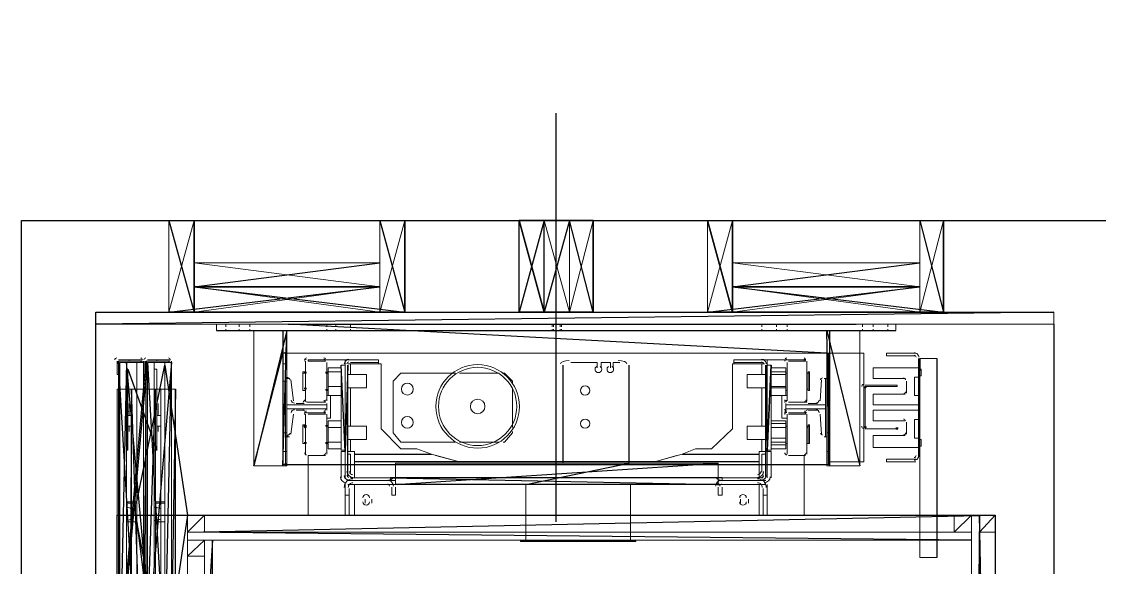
# Model space of a CAD drawing. Header units: millimetres. Extents: x 58 to 2247, y 57 to 1671.
# Drawn here: x 877 to 942, y 765.6 to 798.5 of the extents above; entities that cross this region are included whole.
import ezdxf

# ---------------------------------------------------------------- set-up
doc = ezdxf.new("R2010")
doc.units = ezdxf.units.MM
doc.header["$LTSCALE"] = 0.5
for name, color, linetype in [('main floor exterior line', 2, 'CONTINUOUS'), ('main floor interior line', 6, 'CONTINUOUS'), ('PDF_Geometry', 7, 'Continuous'), ('PDF_Solid Fills', 7, 'Continuous')]:
    doc.layers.add(name, color=color, linetype=linetype)

msp = doc.modelspace()

# ---------------------------------------------------------------- hatches: boundary and pattern name
at = {"layer": 'PDF_Solid Fills', "transparency": 33554559}
for points in [[(892.941, 778.609), (892.861, 778.609), (892.861, 778.529), (892.941, 778.449), (893.021, 778.529), (893.021, 778.609)], [(894.141, 777.409), (894.061, 777.409), (894.061, 777.329), (894.141, 777.249), (894.221, 777.329), (894.221, 777.409)], [(894.141, 777.409), (894.061, 777.409), (894.061, 777.329), (894.141, 777.249), (894.221, 777.329), (894.221, 777.409)], [(895.421, 777.409), (895.341, 777.409), (895.341, 777.329), (895.421, 777.249), (895.501, 777.329), (895.501, 777.409)], [(893.021, 777.089), (892.941, 777.089), (892.941, 777.009), (893.021, 776.929), (893.101, 777.009), (893.101, 777.089)], [(894.141, 776.449), (894.061, 776.449), (894.061, 776.369), (894.141, 776.289), (894.221, 776.369), (894.221, 776.449)], [(895.421, 776.369), (895.341, 776.369), (895.341, 776.289), (895.421, 776.209), (895.501, 776.289), (895.501, 776.369)], [(927.901, 776.529), (927.821, 776.529), (927.821, 776.449), (927.901, 776.369), (927.981, 776.449), (927.981, 776.529)], [(894.141, 774.209), (894.061, 774.209), (894.061, 774.129), (894.141, 774.049), (894.221, 774.129), (894.221, 774.209)], [(895.421, 774.209), (895.341, 774.209), (895.341, 774.129), (895.421, 774.049), (895.501, 774.129), (895.501, 774.209)], [(893.021, 773.569), (892.941, 773.569), (892.941, 773.489), (893.021, 773.409), (893.101, 773.489), (893.101, 773.569)], [(894.141, 774.129), (894.061, 774.129), (894.061, 774.049), (894.141, 773.969), (894.221, 774.049), (894.221, 774.129)], [(927.901, 774.129), (927.821, 774.129), (927.821, 774.049), (927.901, 773.969), (927.981, 774.049), (927.981, 774.129)], [(929.821, 774.049), (929.741, 774.049), (929.741, 773.969), (929.821, 773.889), (929.901, 773.969), (929.901, 774.049)], [(894.141, 773.169), (894.061, 773.169), (894.061, 773.089), (894.141, 773.009), (894.221, 773.089), (894.221, 773.169)], [(895.421, 773.169), (895.341, 773.169), (895.341, 773.089), (895.421, 773.009), (895.501, 773.089), (895.501, 773.169)], [(892.941, 771.889), (892.861, 771.889), (892.861, 771.809), (892.941, 771.729), (893.021, 771.809), (893.021, 771.889)], [(919.021, 770.689), (918.941, 770.689), (918.941, 770.609), (919.021, 770.529), (919.101, 770.609), (919.101, 770.689)]]:
    msp.add_hatch(color=256, dxfattribs=at).paths.add_polyline_path(points)

# ---------------------------------------------------------------- linework, layer by layer
at = {"layer": 'main floor exterior line'}
for points in [[(925.581, 778.529), (893.101, 780.289), (927.341, 780.289)], [(888.781, 779.889), (929.741, 779.889)], [(892.941, 771.809), (925.581, 771.809)], [(921.501, 771.969), (897.101, 771.969)], [(919.261, 771.009), (899.261, 771.009), (919.021, 770.609)], [(881.501, 721.65), (881.501, 761.409), (882.781, 721.73), (882.781, 768.769)], [(934.301, 767.249), (887.021, 767.729), (935.741, 768.769), (935.741, 721.73), (934.781, 768.769), (934.301, 721.73)]]:
    msp.add_lwpolyline(points, dxfattribs=at)
at = {"layer": 'main floor interior line'}
for points in [[(909.261, 768.369), (909.261, 793.009)], [(877.021, 709.01), (877.021, 786.529), (1026.06, 786.529)], [(885.901, 786.529), (887.421, 781.009), (887.421, 786.529), (887.421, 781.009)], [(898.621, 786.529), (900.141, 781.009), (900.141, 786.529), (900.141, 781.009)], [(911.501, 781.009), (911.501, 786.529), (911.501, 781.009), (910.061, 786.529), (908.541, 781.009), (908.541, 786.529), (907.021, 781.009), (907.021, 786.529), (908.541, 781.009), (907.021, 786.529)], [(911.501, 786.529), (907.021, 786.529)], [(918.381, 786.529), (919.901, 781.009), (919.901, 786.529), (919.901, 781.009), (918.381, 786.529)], [(931.181, 786.529), (932.621, 781.009), (932.621, 786.529), (932.621, 781.009)], [(887.421, 782.529), (900.141, 781.009), (885.901, 781.009), (898.621, 782.529), (887.421, 782.529), (898.621, 782.529), (887.421, 782.529), (898.621, 783.969)], [(919.901, 782.529), (932.621, 781.009), (918.381, 781.009), (931.181, 782.529), (919.901, 782.529), (931.181, 782.529), (919.901, 782.529), (931.181, 783.969)], [(939.261, 780.289), (939.261, 718.29), (881.501, 718.29), (881.501, 781.009), (939.261, 781.009), (881.501, 780.289)], [(911.501, 781.009), (907.021, 781.009)], [(892.781, 779.889), (892.781, 771.729), (893.021, 779.889), (891.021, 771.729), (892.781, 778.529)], [(925.741, 779.889), (925.741, 771.729), (925.581, 779.889), (927.581, 771.729)], [(883.981, 759.489), (882.861, 778.049), (882.861, 759.569), (884.541, 778.049), (884.381, 759.489)], [(925.741, 771.809), (925.741, 778.529), (925.661, 771.969)], [(931.181, 772.289), (931.181, 778.209), (931.101, 772.289)], [(932.221, 778.209), (932.221, 766.209)], [(885.021, 759.569), (883.341, 777.969), (882.941, 759.569), (884.621, 777.969), (885.661, 759.489), (886.061, 777.969), (884.541, 760.049)], [(883.421, 772.689), (883.421, 777.569), (885.181, 772.689)], [(883.981, 769.569), (885.661, 777.809), (887.021, 768.769), (885.661, 759.569), (883.981, 768.369), (885.021, 759.969)], [(896.701, 771.089), (896.701, 777.809), (896.541, 772.609), (896.301, 777.809)], [(907.421, 770.609), (913.661, 771.889), (913.661, 777.809)], [(909.661, 777.809), (909.661, 771.889)], [(921.901, 771.089), (921.901, 777.809), (921.981, 772.609), (922.221, 777.809), (921.981, 772.689)], [(886.301, 723.25), (886.301, 776.369), (885.421, 723.25), (883.661, 776.369), (883.341, 723.25), (885.101, 776.369)], [(897.101, 772.449), (901.741, 772.449)], [(916.861, 772.449), (921.501, 772.449)], [(919.021, 770.609), (899.581, 770.609), (919.021, 771.889)], [(934.301, 723.25), (882.781, 722.77), (935.741, 721.73), (882.781, 721.73), (882.781, 768.769), (935.741, 768.769)], [(888.541, 759.249), (888.541, 767.249), (888.061, 759.729)], [(907.101, 767.249), (914.061, 767.249)]]:
    msp.add_lwpolyline(points, dxfattribs=at)
at = {"layer": 'PDF_Geometry', "lineweight": 20}
for points in [[(877.021, 709.01), (877.021, 786.529), (1026.06, 786.529), (1026.06, 798.529), (1054.54, 798.529)], [(939.261, 780.289), (939.261, 718.29), (881.501, 718.29), (881.501, 781.009), (939.261, 781.009)]]:
    msp.add_lwpolyline(points, dxfattribs=at)
at = {"layer": 'PDF_Geometry', "lineweight": 18}
for points in [[(909.261, 768.369), (909.261, 793.009)], [(887.421, 786.529), (885.901, 786.529)], [(900.141, 786.529), (898.621, 786.529)], [(911.501, 786.529), (907.021, 786.529)], [(910.061, 786.529), (911.501, 781.009), (911.501, 786.529), (910.061, 781.009)], [(932.621, 781.009), (918.381, 781.009), (918.381, 786.529), (919.901, 786.529)], [(932.621, 786.529), (931.181, 786.529)], [(887.421, 782.529), (898.621, 783.969), (887.421, 783.969), (898.621, 782.529), (898.621, 783.969)], [(919.901, 782.529), (931.181, 783.969), (919.901, 783.969), (931.181, 782.529), (931.181, 783.969)], [(898.621, 781.009), (887.421, 782.529), (898.621, 782.529), (887.421, 781.009), (887.421, 782.529), (887.421, 781.009)], [(931.181, 781.009), (919.901, 782.529), (931.181, 782.529), (919.901, 781.009), (919.901, 782.529), (919.901, 781.009)], [(881.501, 781.009), (881.501, 780.289), (939.261, 780.289), (939.261, 781.009)], [(900.141, 781.009), (885.901, 781.009)], [(911.501, 781.009), (907.021, 781.009)], [(889.341, 780.289), (889.341, 780.129)], [(890.141, 780.289), (890.141, 780.129)], [(890.781, 780.129), (890.781, 780.289)], [(893.101, 780.289), (927.341, 780.289)], [(895.421, 780.289), (895.421, 780.129)], [(895.981, 780.129), (895.981, 780.289)], [(896.861, 780.129), (896.861, 780.289)], [(909.021, 780.289), (909.021, 780.129)], [(909.101, 780.289), (909.101, 780.129)], [(909.501, 780.289), (909.501, 780.129)], [(909.581, 780.129), (909.581, 780.289)], [(921.661, 780.289), (921.661, 780.129)], [(922.541, 780.289), (922.541, 780.129)], [(923.181, 780.129), (923.181, 780.289)], [(927.741, 780.289), (927.741, 780.129)], [(928.381, 780.129), (928.381, 780.289)], [(929.261, 780.129), (929.261, 780.289)], [(889.341, 779.969), (889.341, 779.889)], [(890.141, 779.969), (890.141, 779.889)], [(890.781, 779.889), (890.781, 779.969)], [(891.021, 779.889), (891.021, 771.729), (892.701, 771.729), (892.781, 771.729)], [(892.781, 779.889), (892.781, 771.729), (893.021, 771.729), (893.021, 779.889)], [(895.421, 779.969), (895.421, 779.889)], [(895.981, 779.889), (895.981, 779.969)], [(896.861, 779.889), (896.861, 779.969)], [(909.021, 779.969), (909.021, 779.889)], [(909.101, 779.969), (909.101, 779.889)], [(909.501, 779.969), (909.501, 779.889)], [(909.581, 779.889), (909.581, 779.969)], [(921.661, 779.969), (921.661, 779.889)], [(922.541, 779.969), (922.541, 779.889)], [(923.181, 779.889), (923.181, 779.969)], [(925.741, 779.889), (925.741, 771.729), (925.581, 771.729), (925.581, 779.889)], [(927.581, 779.889), (927.581, 771.729), (925.901, 771.729), (925.741, 771.729)], [(927.741, 779.969), (927.741, 779.889)], [(928.381, 779.889), (928.381, 779.969)], [(929.261, 779.889), (929.261, 779.969)], [(925.661, 778.529), (925.581, 778.529), (892.941, 778.529)], [(894.141, 775.649), (894.141, 777.969), (894.141, 778.049)], [(895.341, 778.129), (894.301, 778.129), (896.141, 778.129), (896.541, 778.129)], [(896.541, 772.609), (896.541, 777.809), (896.541, 778.129), (896.701, 778.129), (896.861, 778.129), (898.541, 778.129), (898.541, 777.969), (896.861, 777.969)], [(921.981, 772.609), (921.981, 777.809), (921.981, 778.129), (921.901, 778.129), (921.741, 778.129), (919.981, 778.129), (919.981, 777.969), (921.741, 777.969)], [(921.981, 778.129), (922.381, 778.129), (924.221, 778.129), (924.221, 778.049)], [(924.381, 775.649), (924.381, 777.969), (924.381, 778.049)], [(930.941, 778.529), (929.181, 778.529), (929.181, 778.369), (930.941, 778.369)], [(931.101, 772.289), (931.101, 778.209)], [(931.181, 772.289), (931.181, 778.209)], [(893.021, 777.889), (892.781, 777.889)], [(893.981, 776.289), (893.981, 777.329), (894.141, 777.329), (894.141, 777.409), (893.981, 777.409), (893.981, 777.329), (893.981, 777.249), (893.981, 777.329), (893.981, 777.409)], [(895.421, 777.969), (895.421, 776.209), (895.421, 775.649)], [(895.421, 777.409), (895.421, 777.409)], [(896.301, 777.649), (895.501, 777.649), (895.501, 777.409)], [(896.301, 776.529), (895.501, 776.529), (895.501, 777.409), (896.301, 777.409)], [(896.701, 777.889), (896.861, 777.889), (896.861, 777.249)], [(896.701, 771.089), (896.701, 777.809)], [(901.741, 772.449), (900.861, 772.769), (899.901, 772.769), (898.701, 773.969), (898.701, 777.889), (897.101, 777.889), (896.861, 777.889)], [(898.541, 777.969), (898.541, 777.889)], [(909.661, 777.809), (909.661, 771.889)], [(910.141, 777.969), (911.741, 777.969), (911.741, 777.649)], [(911.981, 777.649), (911.981, 777.969), (912.541, 777.969), (912.541, 777.649)], [(912.701, 777.649), (912.701, 777.969), (913.101, 777.969)], [(913.661, 771.889), (913.661, 777.809)], [(921.661, 777.889), (921.501, 777.889), (919.901, 777.889), (919.901, 773.969), (918.621, 772.769), (917.661, 772.769), (916.861, 772.449)], [(919.981, 777.969), (919.981, 777.889)], [(921.821, 777.889), (921.661, 777.889), (921.661, 777.249)], [(922.221, 777.649), (923.101, 777.649), (923.101, 777.409)], [(922.221, 776.529), (923.101, 776.529), (923.101, 777.409), (922.221, 777.409)], [(923.101, 777.409), (923.101, 777.409)], [(923.181, 777.969), (923.181, 776.209), (923.181, 775.649)], [(924.541, 777.249), (924.541, 776.369), (924.541, 776.289), (924.461, 776.289), (924.461, 776.689), (924.461, 777.329), (924.461, 777.409), (924.541, 777.409), (924.541, 777.329), (924.541, 777.249), (924.541, 777.329), (924.541, 777.409)], [(925.741, 777.889), (925.581, 777.889)], [(931.101, 777.649), (928.381, 777.649), (928.381, 777.009), (930.301, 777.009)], [(931.181, 777.169), (931.261, 777.169), (931.261, 777.569), (931.181, 777.569)], [(892.781, 776.849), (893.021, 776.849)], [(893.021, 775.409), (893.021, 777.009), (893.181, 777.009)], [(893.021, 777.009), (893.021, 773.489), (893.021, 775.169)], [(893.261, 776.929), (893.421, 775.649)], [(893.981, 777.249), (893.981, 776.369), (893.981, 776.289), (894.141, 776.289), (894.141, 776.689), (894.141, 777.329)], [(896.701, 776.449), (897.821, 776.449), (897.821, 776.529), (897.821, 777.169), (897.821, 777.249), (896.701, 777.249)], [(897.821, 776.449), (897.821, 777.249)], [(903.181, 777.329), (899.901, 777.329), (899.421, 776.849), (899.421, 773.729), (899.901, 773.169), (903.181, 773.169)], [(905.821, 777.329), (903.421, 777.329)], [(906.621, 776.689), (906.621, 776.849), (906.141, 777.329), (906.061, 777.329)], [(921.901, 777.249), (920.781, 777.249), (920.781, 777.169), (920.781, 776.529), (920.781, 776.449), (921.901, 776.449)], [(920.781, 777.249), (920.781, 776.449)], [(922.221, 777.249), (923.101, 777.249)], [(923.101, 777.329), (923.181, 777.329)], [(924.461, 777.329), (924.381, 777.329), (924.461, 777.329), (924.541, 777.329), (924.541, 776.289)], [(925.261, 776.929), (925.181, 775.649)], [(925.501, 775.409), (925.501, 777.009), (925.421, 777.009)], [(925.501, 777.009), (925.581, 777.009), (925.581, 773.489), (925.501, 773.489)], [(925.581, 776.849), (925.741, 776.849)], [(930.381, 776.849), (930.381, 776.129)], [(931.101, 775.969), (930.861, 775.969), (930.861, 777.089), (931.101, 777.089)], [(895.421, 776.289), (895.421, 776.289)], [(896.301, 775.969), (895.501, 775.969), (895.501, 776.529)], [(896.861, 776.449), (896.861, 774.129)], [(906.621, 774.049), (906.621, 776.449)], [(921.661, 776.449), (921.661, 774.129)], [(923.101, 776.529), (923.101, 775.969), (922.221, 775.969), (923.101, 775.969)], [(922.221, 776.449), (923.101, 776.449)], [(923.101, 776.289), (923.101, 776.289)], [(923.181, 776.289), (923.101, 776.289)], [(924.461, 776.369), (924.381, 776.369)], [(927.901, 776.529), (929.821, 776.529), (929.821, 776.609), (927.901, 776.609)], [(927.901, 774.049), (927.901, 776.449)], [(893.581, 775.489), (894.061, 775.489)], [(894.301, 775.569), (894.381, 775.569)], [(895.421, 774.609), (895.661, 774.609), (895.661, 775.969), (895.421, 775.969)], [(895.421, 775.489), (895.421, 775.409)], [(923.181, 774.609), (922.861, 774.609), (922.861, 775.969), (923.181, 775.969), (922.861, 775.969), (922.861, 774.689)], [(923.101, 775.489), (923.101, 775.409)], [(924.301, 775.569), (924.221, 775.569)], [(925.021, 775.489), (924.461, 775.489)], [(930.301, 776.049), (928.381, 776.049), (928.381, 775.409), (931.101, 775.409)], [(893.421, 774.849), (893.261, 773.649)], [(894.061, 775.089), (893.581, 775.089)], [(894.141, 772.449), (894.141, 774.769), (894.141, 774.849)], [(894.381, 774.929), (894.301, 774.929)], [(895.421, 775.169), (895.421, 775.089)], [(895.421, 774.849), (895.421, 774.769), (895.421, 772.529), (895.421, 772.449)], [(923.101, 775.169), (923.101, 775.089)], [(923.181, 774.849), (923.181, 774.769), (923.181, 772.529), (923.181, 772.449)], [(923.261, 774.929), (924.381, 774.929)], [(924.381, 772.449), (924.381, 774.769), (924.381, 774.849)], [(924.461, 775.089), (925.021, 775.089)], [(925.181, 774.849), (925.261, 773.649)], [(925.421, 773.489), (925.501, 773.489), (925.501, 775.169)], [(894.141, 774.129), (894.141, 774.209), (893.981, 774.209), (893.981, 774.129), (893.981, 773.089)], [(893.981, 774.209), (893.981, 774.129), (893.981, 774.049), (893.981, 774.129), (894.141, 774.129), (894.141, 773.089), (893.981, 773.089), (893.981, 773.169), (893.981, 774.049)], [(896.301, 774.049), (895.501, 774.049), (895.501, 774.449), (896.301, 774.449)], [(922.221, 774.049), (923.101, 774.049), (923.101, 774.449), (922.221, 774.449)], [(922.221, 774.289), (923.101, 774.289)], [(924.461, 773.089), (924.461, 774.129), (924.461, 774.209), (924.541, 774.209), (924.541, 774.129), (924.541, 773.089)], [(924.541, 774.209), (924.541, 774.129), (924.541, 774.049)], [(930.381, 773.649), (930.381, 774.369)], [(931.101, 774.529), (930.861, 774.529), (930.861, 773.409), (931.101, 773.409)], [(893.021, 773.729), (892.781, 773.729)], [(895.421, 774.129), (895.421, 774.129)], [(896.301, 773.169), (895.501, 773.169), (895.501, 774.049)], [(896.701, 773.329), (897.821, 773.329), (897.821, 773.409), (897.821, 774.049), (897.821, 774.129), (896.701, 774.129)], [(897.821, 773.329), (897.821, 774.129)], [(906.061, 773.169), (906.141, 773.169), (906.621, 773.729), (906.621, 773.809)], [(921.901, 774.129), (920.781, 774.129), (920.781, 774.049), (920.781, 773.409), (920.781, 773.329), (921.901, 773.329)], [(920.781, 774.129), (920.781, 773.329)], [(922.221, 773.169), (923.101, 773.169), (923.101, 774.049)], [(923.101, 774.129), (923.101, 774.129)], [(923.101, 774.129), (923.181, 774.129)], [(924.381, 774.129), (924.461, 774.129), (924.541, 774.129), (924.541, 774.049), (924.541, 773.169), (924.541, 773.089), (924.461, 773.089), (924.381, 773.089)], [(924.381, 774.049), (924.461, 774.049)], [(925.741, 773.729), (925.581, 773.729)], [(929.821, 773.969), (927.901, 773.969), (929.821, 773.969)], [(931.101, 772.849), (928.381, 772.849), (928.381, 773.569), (930.301, 773.569)], [(893.181, 773.489), (893.021, 773.489)], [(895.421, 773.009), (895.421, 773.009)], [(896.301, 772.769), (895.501, 772.769), (895.501, 773.169)], [(896.861, 773.329), (896.861, 772.609), (896.701, 772.609)], [(903.421, 773.169), (905.821, 773.169)], [(921.661, 773.329), (921.661, 772.609), (921.901, 772.609)], [(922.221, 773.409), (923.101, 773.409)], [(922.221, 772.769), (923.101, 772.769), (923.101, 773.169)], [(922.221, 773.009), (923.101, 773.009)], [(923.181, 773.089), (923.101, 773.089)], [(923.101, 773.009), (923.101, 773.009)], [(931.181, 772.929), (931.261, 772.929), (931.261, 773.329), (931.181, 773.329)], [(892.781, 772.609), (893.021, 772.609)], [(894.301, 768.769), (894.301, 772.369), (895.341, 772.369)], [(896.301, 771.009), (896.301, 772.609), (896.541, 772.609), (896.541, 771.009)], [(896.701, 772.449), (896.861, 772.449), (896.861, 771.329)], [(897.101, 772.449), (897.101, 772.609), (896.861, 772.609)], [(897.101, 771.969), (897.101, 772.449), (901.741, 772.449), (903.421, 771.969), (901.981, 772.369)], [(916.541, 772.369), (915.181, 771.969), (916.861, 772.449), (921.501, 772.449), (921.501, 771.969)], [(921.501, 772.449), (921.501, 772.609), (921.661, 772.609)], [(921.901, 772.449), (921.661, 772.449), (921.661, 771.329)], [(922.221, 771.009), (922.221, 772.609), (921.981, 772.609), (921.981, 771.009)], [(924.301, 772.369), (923.261, 772.369)], [(924.221, 772.369), (924.221, 768.769)], [(925.581, 772.609), (925.741, 772.609)], [(892.941, 771.809), (925.581, 771.809), (925.661, 771.809)], [(921.501, 771.009), (921.501, 771.329), (921.501, 771.969), (897.101, 771.969), (897.101, 771.329), (897.101, 771.009)], [(930.941, 771.969), (929.181, 771.969), (929.181, 772.129), (930.941, 772.129)], [(896.701, 770.849), (899.181, 770.849), (899.261, 770.849), (899.261, 771.009), (896.861, 771.009)], [(919.261, 771.009), (899.261, 771.009)], [(919.021, 771.009), (919.021, 770.609), (899.581, 770.609), (899.581, 771.009)], [(921.901, 770.849), (919.341, 770.849), (919.261, 770.849), (919.261, 771.009), (921.741, 771.009)], [(896.781, 769.489), (896.781, 768.769), (896.781, 769.969), (896.781, 770.369), (896.781, 769.969), (896.541, 769.969), (896.541, 770.369), (896.541, 770.609)], [(896.781, 769.249), (896.781, 769.489), (896.781, 769.969), (896.541, 769.969), (896.541, 770.369)], [(896.701, 770.609), (899.181, 770.609)], [(897.101, 770.849), (899.581, 770.849), (899.261, 770.849)], [(897.101, 770.609), (897.101, 770.369), (897.101, 768.769), (897.101, 770.369), (897.101, 770.609), (899.581, 770.609), (899.501, 770.609)], [(899.341, 770.449), (899.341, 769.969), (899.581, 769.969), (899.581, 770.449)], [(913.741, 767.249), (913.741, 770.609), (907.421, 770.609), (907.421, 767.249)], [(919.261, 770.849), (919.021, 770.849), (921.501, 770.849)], [(921.501, 770.609), (921.501, 770.369), (921.501, 768.769), (921.501, 770.369), (921.501, 770.609), (919.021, 770.609)], [(919.261, 770.449), (919.261, 769.969), (919.021, 769.969), (919.021, 770.449)], [(921.901, 770.609), (919.341, 770.609)], [(921.981, 770.609), (921.981, 770.369), (921.981, 769.969), (921.741, 769.969), (921.741, 770.369), (921.741, 769.969), (921.981, 769.969), (921.981, 770.369)], [(897.741, 769.489), (897.741, 769.729)], [(898.141, 769.729), (898.141, 769.489)], [(920.381, 769.489), (920.381, 769.729)], [(920.861, 769.729), (920.861, 769.489)], [(882.781, 723.49), (882.781, 721.73), (882.781, 768.769), (935.741, 768.769), (935.741, 721.73), (882.781, 721.73), (883.741, 722.77), (883.741, 721.73)], [(934.301, 767.729), (887.021, 767.729), (888.061, 768.769), (887.021, 768.769), (887.021, 759.729)], [(888.061, 768.769), (888.061, 767.729)], [(934.301, 767.809), (934.301, 768.769), (933.261, 767.729), (933.261, 768.769)], [(934.301, 768.769), (934.301, 721.73)], [(935.741, 768.769), (934.781, 768.769), (934.781, 721.73), (935.741, 722.77), (934.781, 722.77)], [(935.741, 767.809), (935.741, 768.769), (934.781, 767.729), (935.741, 767.729)], [(888.541, 759.729), (886.381, 759.729), (886.381, 759.249), (888.541, 759.249), (888.541, 767.249)], [(934.301, 767.249), (887.021, 767.249)], [(888.061, 766.289), (887.021, 766.289), (888.061, 767.249), (888.061, 759.729)], [(888.061, 767.249), (887.021, 767.249), (888.061, 767.249)]]:
    msp.add_lwpolyline(points, dxfattribs=at)
for points in [[(885.901, 786.529), (887.421, 781.009), (887.421, 786.529), (885.901, 781.009)], [(898.621, 786.529), (900.141, 781.009), (900.141, 786.529), (898.621, 781.009)], [(908.541, 786.529), (907.021, 781.009), (907.021, 786.529), (908.541, 781.009)], [(910.061, 786.529), (908.541, 781.009), (908.541, 786.529), (910.061, 781.009)], [(918.381, 786.529), (919.901, 781.009), (919.901, 786.529), (918.381, 781.009)], [(931.181, 786.529), (932.621, 781.009), (932.621, 786.529), (931.181, 781.009)], [(888.781, 780.289), (888.781, 779.889), (929.741, 779.889), (929.741, 780.289)], [(892.941, 778.529), (892.781, 778.529), (892.781, 771.809), (892.941, 771.809)], [(925.661, 771.809), (925.741, 771.809), (925.741, 778.529), (925.661, 778.529)], [(927.821, 778.529), (925.661, 778.529), (925.661, 771.969), (927.821, 771.969), (927.821, 774.049), (927.821, 776.449)], [(931.181, 778.209), (932.221, 778.209), (932.221, 766.209), (931.181, 766.209)], [(896.541, 777.809), (896.301, 777.809), (896.301, 772.689), (896.541, 772.689)], [(922.221, 772.689), (922.221, 777.809), (921.981, 777.809), (921.981, 772.689)], [(893.021, 775.169), (895.421, 775.169), (895.421, 775.409), (893.021, 775.409)], [(925.501, 775.169), (923.101, 775.169), (923.101, 775.409), (925.501, 775.409)], [(919.021, 771.089), (919.021, 770.609), (899.581, 770.609), (899.581, 771.089), (899.581, 771.889), (919.021, 771.889)], [(896.541, 769.489), (896.541, 768.769), (896.541, 769.969)], [(921.741, 768.769), (921.741, 769.489), (921.741, 769.969), (921.741, 769.489)], [(921.981, 769.489), (921.981, 768.769), (921.981, 769.969)], [(907.101, 767.169), (907.101, 767.249), (914.061, 767.249), (914.061, 767.169)]]:
    msp.add_lwpolyline(points, close=True, dxfattribs=at)
at = {"layer": 'PDF_Geometry', "color": 253, "lineweight": 5, "true_color": 0xa1a1a1}
for points in [[(882.781, 778.049), (882.781, 777.249), (882.861, 777.249)], [(883.501, 778.129), (882.861, 778.129)], [(882.941, 759.569), (882.941, 777.969), (884.221, 777.969), (884.221, 778.049), (882.861, 778.049), (882.861, 759.569), (883.341, 759.569), (883.341, 777.969)], [(884.381, 778.049), (884.381, 777.969), (884.381, 759.489), (883.981, 759.489), (883.981, 777.969), (884.381, 777.969)], [(884.301, 778.049), (884.301, 778.049)], [(884.461, 778.049), (884.461, 777.249), (884.541, 777.249)], [(884.621, 759.569), (884.621, 777.969), (885.901, 777.969), (885.901, 778.049), (884.541, 778.049), (884.541, 759.569), (885.021, 759.569), (885.021, 777.969)], [(885.181, 778.129), (884.621, 778.129)], [(885.981, 778.049), (885.981, 778.049)], [(883.341, 772.689), (883.421, 772.689), (883.421, 777.569), (883.341, 777.569)], [(883.981, 777.809), (883.981, 769.569), (883.421, 769.569), (883.421, 769.489), (883.981, 769.489), (883.981, 768.369), (883.981, 759.569)], [(885.021, 772.689), (885.181, 772.689), (885.181, 777.569), (885.021, 777.569)], [(885.661, 777.809), (885.661, 769.569), (885.101, 769.569), (885.101, 769.489), (885.661, 769.489), (885.661, 768.369), (885.661, 759.569)], [(883.341, 723.25), (883.341, 776.369)], [(883.661, 723.25), (883.661, 776.369)], [(885.101, 723.25), (885.101, 776.369)], [(885.421, 723.25), (885.421, 776.369)], [(883.421, 775.009), (883.501, 775.009), (883.501, 774.929), (883.501, 775.169), (883.501, 775.489), (883.501, 774.769)], [(883.501, 775.489), (883.501, 775.489)], [(885.181, 775.009), (885.181, 774.929), (885.181, 775.169), (885.181, 775.489)], [(885.181, 775.489), (885.181, 775.489)], [(885.261, 775.489), (885.261, 774.769), (885.341, 774.769)], [(883.501, 775.169), (883.501, 775.169)], [(885.181, 775.169), (885.181, 775.169)], [(883.421, 774.129), (883.501, 774.129), (883.661, 774.129), (883.661, 774.769), (883.501, 774.769), (883.421, 774.769)], [(883.581, 774.769), (883.661, 774.769)], [(883.661, 774.769), (883.661, 774.769)], [(883.661, 774.769), (883.661, 774.769)], [(885.181, 773.809), (885.181, 774.129), (885.341, 774.129), (885.421, 774.129), (885.421, 774.769), (885.341, 774.769), (885.181, 774.769)], [(885.181, 774.769), (885.181, 774.769)], [(885.341, 774.769), (885.341, 774.769)], [(883.581, 774.129), (883.581, 774.129)], [(883.661, 774.129), (883.581, 774.129)], [(883.661, 774.129), (883.661, 774.129)], [(883.661, 774.129), (883.661, 774.129)], [(885.181, 774.129), (885.181, 774.129)], [(885.181, 773.809), (885.181, 773.809)], [(885.261, 774.129), (885.261, 774.129)], [(885.341, 774.129), (885.261, 774.129), (885.261, 773.809)], [(885.341, 774.129), (885.341, 774.129)], [(886.301, 721.73), (882.781, 721.73), (882.781, 770.529)], [(883.341, 769.569), (883.421, 769.569)], [(883.341, 769.489), (883.341, 769.489)], [(883.341, 769.409), (883.341, 769.249)], [(883.661, 769.169), (883.741, 769.169), (883.341, 769.249), (883.661, 769.169), (883.661, 768.529), (883.341, 768.449), (883.741, 768.529), (883.741, 769.169), (883.741, 768.529), (883.661, 768.529)], [(883.341, 769.249), (883.341, 769.249)], [(883.341, 769.249), (883.341, 769.249)], [(883.421, 769.409), (883.421, 769.409)], [(883.421, 769.409), (883.421, 769.409)], [(885.421, 769.169), (885.421, 768.529), (885.101, 768.449), (885.021, 768.449), (885.421, 768.529), (885.421, 769.169), (885.021, 769.249), (885.101, 769.249), (885.021, 769.249)], [(885.021, 769.249), (885.021, 769.249)], [(885.101, 769.569), (885.101, 769.569)], [(885.101, 769.489), (885.101, 769.489)], [(885.101, 769.409), (885.101, 769.409)], [(885.101, 769.409), (885.101, 769.249), (885.421, 769.169), (885.421, 768.529)], [(885.101, 769.409), (885.101, 769.409)], [(883.341, 768.449), (883.341, 768.449)], [(883.341, 768.449), (883.341, 768.449)], [(883.341, 768.369), (883.341, 768.369)], [(883.421, 768.369), (883.341, 768.369)], [(883.421, 768.449), (883.421, 768.449)], [(883.421, 768.449), (883.421, 768.449)], [(883.421, 768.369), (883.421, 768.369)], [(883.421, 768.369), (883.981, 768.369), (883.421, 768.369)], [(885.021, 768.449), (885.101, 768.449)], [(885.101, 768.449), (885.101, 768.449)], [(885.101, 768.449), (885.101, 768.449)], [(885.101, 768.449), (885.101, 768.449)], [(885.101, 768.369), (885.101, 768.369)], [(885.101, 768.369), (885.661, 768.369), (885.101, 768.369)], [(885.101, 768.369), (885.101, 768.369)], [(885.101, 768.369), (885.101, 768.369)]]:
    msp.add_lwpolyline(points, dxfattribs=at)
for points in [[(884.204, 778.241, -0.414215), (884.301, 778.129), (883.501, 778.129), (883.501, 778.049), (884.301, 778.049), (884.301, 777.969)], [(885.884, 778.241, -0.414215), (885.981, 778.129), (885.181, 778.129), (885.181, 778.049), (885.981, 778.049)]]:
    msp.add_lwpolyline(points, format="xyb", dxfattribs=at)
for points in [[(886.061, 777.969), (886.061, 778.049), (886.061, 777.969), (886.061, 759.489), (885.661, 759.489), (885.661, 777.969)], [(882.781, 723.25), (886.301, 723.25), (886.301, 776.369), (882.781, 776.369)], [(883.501, 774.129), (883.501, 773.809)]]:
    msp.add_lwpolyline(points, close=True, dxfattribs=at)
at = {"layer": 'PDF_Geometry', "lineweight": 18}
for points in [[(895.245, 778.161, -0.414215), (895.341, 778.049), (894.301, 778.049), (894.301, 778.129)], [(923.261, 778.129), (924.301, 778.129, 0.414215), (924.206, 778.241)], [(923.261, 778.049), (924.301, 778.049, 0.414215), (924.206, 778.161)], [(921.806, 770.96, 0.414215), (921.901, 771.089), (921.901, 777.809)], [(894.221, 775.569), (895.341, 775.569, 0.414215), (895.245, 775.681)], [(924.286, 775.681, -0.408131), (924.381, 775.569), (923.261, 775.569)], [(895.365, 775.16, -0.414215), (895.245, 775.04, -0.414215), (895.341, 774.929), (894.221, 774.929)], [(895.245, 774.96, -0.414215), (895.341, 774.849), (894.301, 774.849)], [(923.046, 775.16, 0.414215), (923.166, 775.04, 0.414215), (923.046, 774.92)], [(923.261, 774.849), (924.301, 774.849, 0.414215), (924.206, 774.96)], [(924.221, 774.929), (924.301, 774.929, 0.414215), (924.206, 775.04)], [(930.206, 774.56, -0.414215), (930.301, 774.449), (928.381, 774.449), (928.381, 775.089), (931.101, 775.089)], [(896.557, 770.705, 0.134084), (896.485, 770.44, -0.414213), (897.005, 770.96)], [(921.406, 770.96, -0.414214), (921.926, 770.44, 0.134084), (921.853, 770.705)]]:
    msp.add_lwpolyline(points, format="xyb", dxfattribs=at)
for points in [[(897.005, 770.72, 0.414214), (896.725, 770.44, -0.414214)], [(921.686, 770.44, 0.414214), (921.406, 770.72, -0.414214)]]:
    msp.add_lwpolyline(points, format="xyb", close=True, dxfattribs=at)
for centre, radius in [((904.525, 775.32), 2.52), ((904.525, 775.32), 2.36), ((900.285, 776.361), 0.36), ((911.005, 776.281), 0.28), ((904.525, 775.32), 0.44), ((900.285, 774.36), 0.36), ((911.005, 774.28), 0.28)]:
    msp.add_circle(centre, radius, dxfattribs=at)
at = {"layer": 'PDF_Geometry', "color": 253, "lineweight": 5, "true_color": 0xa1a1a1}
for centre in [(882.764, 778.121), (884.524, 778.121)]:
    msp.add_arc(centre, 0.12, 89.99986, 180.00014, dxfattribs=at)
at = {"layer": 'PDF_Geometry', "lineweight": 18}
for centre, radius, start, end in [((894.205, 778.121), 0.12, 89.99986, 180.00014), ((894.205, 778.041), 0.12, 89.99986, 180.00014), ((895.245, 778.121), 0.12, 31.51419, 90.00014), ((896.765, 777.881), 0.28, 89.99993, 180.00007), ((921.646, 777.881), 0.28, 359.99993, 90.00007), ((923.166, 778.041), 0.12, 89.99986, 180.00014), ((923.166, 778.121), 0.12, 89.99986, 148.48581), ((930.846, 778.281), 0.28, 359.99993, 90.00007), ((930.846, 778.281), 0.12, 359.99986, 90.00014), ((896.765, 777.881), 0.12, 89.99986, 180.00014), ((911.805, 777.561), 0.2, 119.998, 60.002), ((912.525, 777.561), 0.2, 119.998, 60.002), ((921.646, 777.881), 0.12, 359.99986, 90.00014), ((893.085, 776.921), 0.12, 4.99862, 89.9999), ((925.326, 776.921), 0.12, 90.0001, 175.00138), ((930.206, 776.921), 0.12, 359.99986, 90.00014), ((927.806, 776.521), 0.12, 89.99986, 180.00014), ((930.206, 776.201), 0.12, 269.99986, 0.00014), ((893.485, 775.721), 0.2, 184.99884, 270), ((894.125, 775.561), 0.12, 90.00025, 178.80774), ((894.205, 775.721), 0.12, 179.99986, 270.00014), ((895.245, 775.721), 0.12, 269.99986, 0.00014), ((923.166, 775.721), 0.12, 179.99986, 270.00014), ((923.166, 775.561), 0.12, 89.99986, 180.00014), ((924.206, 775.721), 0.12, 269.99986, 0.00014), ((924.926, 775.721), 0.2, 270, 355.00116), ((893.485, 774.92), 0.2, 90, 175.00116), ((894.125, 775.16), 0.12, 181.19226, 269.99975), ((894.205, 774.92), 0.12, 89.99986, 180.00014), ((894.205, 774.84), 0.12, 89.99986, 180.00014), ((923.166, 774.84), 0.12, 89.99986, 180.00014), ((924.286, 775.16), 0.12, 270.00025, 358.80774), ((924.926, 774.92), 0.2, 4.99884, 90), ((893.085, 773.72), 0.12, 270.0001, 355.00138), ((925.326, 773.72), 0.12, 184.99862, 269.9999), ((927.806, 774.12), 0.12, 179.99986, 270.00014), ((930.206, 773.72), 0.12, 269.99986, 0.00014), ((894.205, 772.52), 0.12, 179.99986, 270.00014), ((895.245, 772.52), 0.12, 269.99986, 0.00014), ((923.166, 772.52), 0.12, 179.99986, 270.00014), ((924.206, 772.52), 0.12, 269.99986, 0.00014), ((930.846, 772.36), 0.12, 269.99986, 0.00014), ((930.846, 772.36), 0.28, 269.99993, 0.00007), ((896.605, 771.08), 0.36, 180.00002, 269.99998), ((896.765, 771.16), 0.28, 179.99993, 270.00007), ((896.605, 771.08), 0.12, 179.99986, 270.00014), ((897.005, 771.4), 0.36, 180.00002, 269.99998), ((896.765, 771.16), 0.12, 179.99986, 270.00014), ((897.005, 771.4), 0.2, 180.00005, 269.99995), ((899.165, 771.16), 0.28, 269.99994, 330.06216), ((919.165, 771.16), 0.28, 209.93784, 270.00006), ((921.406, 771.4), 0.2, 270.00005, 359.99995), ((921.406, 771.4), 0.36, 270.00002, 359.99998), ((921.646, 771.16), 0.28, 269.99993, 0.00007), ((921.646, 771.16), 0.12, 269.99986, 0.00014), ((921.806, 771.08), 0.36, 270.00002, 359.99998), ((899.085, 770.52), 0.36, 0, 89.99998), ((899.085, 770.52), 0.12, 359.99986, 90.00014), ((919.246, 770.52), 0.36, 90.00002, 179.99998), ((919.246, 770.52), 0.12, 89.99986, 180.00014), ((897.805, 769.8), 0.2, 0, 179.99995), ((920.526, 769.8), 0.2, 0, 179.99994), ((897.805, 769.56), 0.2, 180.00005, 359.99995), ((920.526, 769.56), 0.2, 180.00006, 359.99995)]:
    msp.add_arc(centre, radius, start, end, dxfattribs=at)
for points in [[(910.045, 778.081), (909.758, 778.081), (909.525, 777.991), (909.525, 777.881)], [(913.525, 777.881), (913.525, 777.991), (913.292, 778.081), (913.005, 778.081)]]:
    msp.add_open_spline(points, degree=3, dxfattribs=at)

doc.saveas('drawing.dxf')
